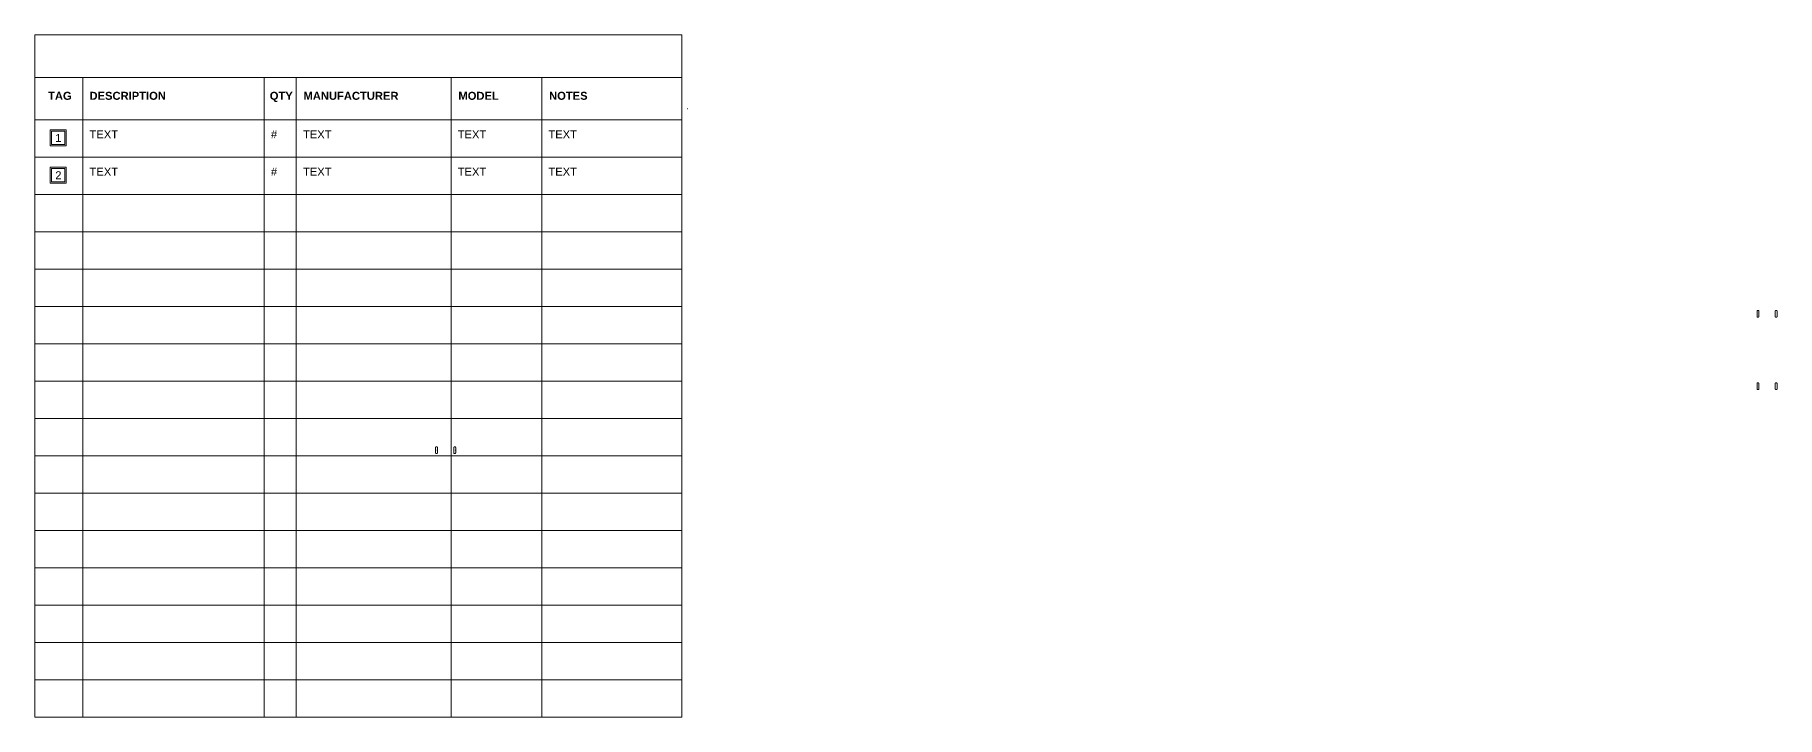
# Model space of a CAD drawing. Header units: inches. Extents: x 1 to 5284, y -575 to 1641.
# Drawn here: x 3325 to 5284, y -575 to 193 of the extents above; entities that cross this region are included whole.
import ezdxf

# ---------------------------------------------------------------- set-up
doc = ezdxf.new("R2010")
doc.units = ezdxf.units.IN
doc.header["$MEASUREMENT"] = 0
for name, color, linetype, lineweight in [('A-ANNO-NOTE', 131, 'Continuous', 20), ('A-DETL-THIN', 151, 'Continuous', 9), ('G-ANNO-TEXT', 231, 'Continuous', 9), ('I-FURN-PNLS', 30, 'Continuous', 9)]:
    doc.layers.add(name, color=color, linetype=linetype, lineweight=lineweight)
doc.styles.add('Arial', font='arial.ttf', dxfattribs={"height": 9})
doc.styles.add('Arial_1', font='arial.ttf', dxfattribs={"height": 0.09375})
doc.styles.add('Arial_B', font='arialbd.ttf', dxfattribs={"height": 9})

# ---------------------------------------------------------------- blocks, each defined once
blk = doc.blocks.new('FP_45-New Construction - Tel_Data_Elec Plan')
at = {"layer": 'I-FURN-PNLS'}
for p, q in [((32, 35.1), (32, 35.3)), ((32, 35), (32, 35.1)), ((32, 34.8), (32, 35))]:
    blk.add_line(p, q, dxfattribs=at)
at = {"layer": 'I-FURN-PNLS', "flags": 128}
blk.add_lwpolyline([(31, 35.9), (31, 35.9), (31, 35.8), (31, 35.8), (31, 35.8), (31, 35.7), (31, 35.7), (31, 35.6), (31, 35.6), (31, 35.5), (31, 35.5), (31.1, 35.5), (31.1, 35.4), (31.1, 35.4), (31.1, 35.4), (31.1, 35.3), (31.2, 35.3), (31.2, 35.2), (31.2, 35.2), (31.3, 35.2), (31.3, 35.2), (31.3, 35.1), (31.4, 35.1), (31.4, 35.1), (31.4, 35), (31.5, 35), (31.5, 35), (31.5, 35), (31.6, 35), (31.6, 34.9), (31.6, 34.9), (31.7, 34.9), (31.7, 34.9), (31.8, 34.9), (31.8, 34.9), (31.9, 34.9), (31.9, 34.9), (31.9, 34.8), (32, 34.8), (32, 34.8), (32.1, 34.8), (32.1, 34.8), (32.2, 34.9), (32.2, 34.9), (32.2, 34.9), (32.3, 34.9), (32.3, 34.9), (32.4, 34.9), (32.4, 34.9), (32.5, 34.9), (32.5, 34.9), (32.5, 35), (32.6, 35), (32.6, 35), (32.6, 35), (32.7, 35.1), (32.7, 35.1), (32.7, 35.1), (32.8, 35.1), (32.8, 35.2), (32.8, 35.2), (32.9, 35.2), (32.9, 35.3), (32.9, 35.3), (32.9, 35.3), (33, 35.4), (33, 35.4), (33, 35.4), (33, 35.5), (33, 35.5), (33.1, 35.6), (33.1, 35.6), (33.1, 35.6), (33.1, 35.7), (33.1, 35.7), (33.1, 35.8), (33.1, 35.8), (33.1, 35.9), (33.1, 35.9), (33.1, 35.9)], dxfattribs=at)
blk = doc.blocks.new('FP_46-New Construction - Tel_Data_Elec Plan')
at = {"layer": 'I-FURN-PNLS'}
for p, q in [((31, 41.5), (31, 35.9)), ((31.1, 38.7), (31.5, 38.7))]:
    blk.add_line(p, q, dxfattribs=at)
blk = doc.blocks.new('FP_47-New Construction - Tel_Data_Elec Plan')
at = {"layer": 'I-FURN-PNLS'}
for p, q in [((32, 42.6), (32, 42.5)), ((32, 42.5), (32, 42.3)), ((32, 42.3), (32, 42.1))]:
    blk.add_line(p, q, dxfattribs=at)
at = {"layer": 'I-FURN-PNLS', "flags": 128}
blk.add_lwpolyline([(33.1, 41.5), (33.1, 41.6), (33.1, 41.6), (33.1, 41.7), (33.1, 41.7), (33.1, 41.8), (33.1, 41.8), (33.1, 41.8), (33.1, 41.9), (33.1, 41.9), (33, 42), (33, 42), (33, 42), (33, 42.1), (33, 42.1), (32.9, 42.1), (32.9, 42.2), (32.9, 42.2), (32.9, 42.3), (32.8, 42.3), (32.8, 42.3), (32.8, 42.3), (32.7, 42.4), (32.7, 42.4), (32.7, 42.4), (32.6, 42.4), (32.6, 42.5), (32.6, 42.5), (32.5, 42.5), (32.5, 42.5), (32.4, 42.5), (32.4, 42.6), (32.4, 42.6), (32.3, 42.6), (32.3, 42.6), (32.2, 42.6), (32.2, 42.6), (32.1, 42.6), (32.1, 42.6), (32.1, 42.6), (32, 42.6), (32, 42.6), (31.9, 42.6), (31.9, 42.6), (31.8, 42.6), (31.8, 42.6), (31.8, 42.6), (31.7, 42.6), (31.7, 42.6), (31.6, 42.5), (31.6, 42.5), (31.6, 42.5), (31.5, 42.5), (31.5, 42.5), (31.4, 42.4), (31.4, 42.4), (31.4, 42.4), (31.3, 42.4), (31.3, 42.3), (31.3, 42.3), (31.2, 42.3), (31.2, 42.2), (31.2, 42.2), (31.2, 42.2), (31.1, 42.1), (31.1, 42.1), (31.1, 42.1), (31.1, 42), (31.1, 42), (31, 41.9), (31, 41.9), (31, 41.9), (31, 41.8), (31, 41.8), (31, 41.7), (31, 41.7), (31, 41.6), (31, 41.6), (31, 41.6), (31, 41.5)], dxfattribs=at)
blk = doc.blocks.new('FP_48-New Construction - Tel_Data_Elec Plan')
at = {"layer": 'I-FURN-PNLS'}
for p, q in [((33.1, 35.9), (33.1, 41.5)), ((33, 38.7), (32.6, 38.7))]:
    blk.add_line(p, q, dxfattribs=at)
blk = doc.blocks.new('FP_49-New Construction - Tel_Data_Elec Plan')
at = {"layer": 'I-FURN-PNLS'}
for p, q in [((52.5, 35.1), (52.5, 35.3)), ((52.5, 35), (52.5, 35.1)), ((52.5, 34.8), (52.5, 35))]:
    blk.add_line(p, q, dxfattribs=at)
at = {"layer": 'I-FURN-PNLS', "flags": 128}
blk.add_lwpolyline([(51.4, 35.9), (51.4, 35.9), (51.4, 35.8), (51.4, 35.8), (51.4, 35.8), (51.4, 35.7), (51.4, 35.7), (51.4, 35.6), (51.5, 35.6), (51.5, 35.5), (51.5, 35.5), (51.5, 35.5), (51.5, 35.4), (51.5, 35.4), (51.6, 35.4), (51.6, 35.3), (51.6, 35.3), (51.6, 35.2), (51.7, 35.2), (51.7, 35.2), (51.7, 35.2), (51.8, 35.1), (51.8, 35.1), (51.8, 35.1), (51.9, 35), (51.9, 35), (51.9, 35), (52, 35), (52, 35), (52.1, 34.9), (52.1, 34.9), (52.1, 34.9), (52.2, 34.9), (52.2, 34.9), (52.3, 34.9), (52.3, 34.9), (52.3, 34.9), (52.4, 34.9), (52.4, 34.8), (52.5, 34.8), (52.5, 34.8), (52.6, 34.8), (52.6, 34.9), (52.6, 34.9), (52.7, 34.9), (52.7, 34.9), (52.8, 34.9), (52.8, 34.9), (52.9, 34.9), (52.9, 34.9), (52.9, 34.9), (53, 35), (53, 35), (53.1, 35), (53.1, 35), (53.1, 35.1), (53.2, 35.1), (53.2, 35.1), (53.2, 35.1), (53.3, 35.2), (53.3, 35.2), (53.3, 35.2), (53.3, 35.3), (53.4, 35.3), (53.4, 35.3), (53.4, 35.4), (53.4, 35.4), (53.5, 35.4), (53.5, 35.5), (53.5, 35.5), (53.5, 35.6), (53.5, 35.6), (53.5, 35.6), (53.5, 35.7), (53.6, 35.7), (53.6, 35.8), (53.6, 35.8), (53.6, 35.9), (53.6, 35.9), (53.6, 35.9)], dxfattribs=at)
blk = doc.blocks.new('FP_50-New Construction - Tel_Data_Elec Plan')
at = {"layer": 'I-FURN-PNLS'}
for p, q in [((51.4, 41.5), (51.4, 35.9)), ((51.5, 38.7), (51.9, 38.7))]:
    blk.add_line(p, q, dxfattribs=at)
blk = doc.blocks.new('FP_51-New Construction - Tel_Data_Elec Plan')
at = {"layer": 'I-FURN-PNLS'}
for p, q in [((52.5, 42.6), (52.5, 42.5)), ((52.5, 42.5), (52.5, 42.3)), ((52.5, 42.3), (52.5, 42.1))]:
    blk.add_line(p, q, dxfattribs=at)
at = {"layer": 'I-FURN-PNLS', "flags": 128}
blk.add_lwpolyline([(53.6, 41.5), (53.6, 41.6), (53.6, 41.6), (53.6, 41.7), (53.6, 41.7), (53.5, 41.8), (53.5, 41.8), (53.5, 41.8), (53.5, 41.9), (53.5, 41.9), (53.5, 42), (53.5, 42), (53.4, 42), (53.4, 42.1), (53.4, 42.1), (53.4, 42.1), (53.4, 42.2), (53.3, 42.2), (53.3, 42.3), (53.3, 42.3), (53.2, 42.3), (53.2, 42.3), (53.2, 42.4), (53.1, 42.4), (53.1, 42.4), (53.1, 42.4), (53, 42.5), (53, 42.5), (53, 42.5), (52.9, 42.5), (52.9, 42.5), (52.8, 42.6), (52.8, 42.6), (52.8, 42.6), (52.7, 42.6), (52.7, 42.6), (52.6, 42.6), (52.6, 42.6), (52.5, 42.6), (52.5, 42.6), (52.5, 42.6), (52.4, 42.6), (52.4, 42.6), (52.3, 42.6), (52.3, 42.6), (52.2, 42.6), (52.2, 42.6), (52.2, 42.6), (52.1, 42.6), (52.1, 42.5), (52, 42.5), (52, 42.5), (52, 42.5), (51.9, 42.5), (51.9, 42.4), (51.8, 42.4), (51.8, 42.4), (51.8, 42.4), (51.7, 42.3), (51.7, 42.3), (51.7, 42.3), (51.7, 42.2), (51.6, 42.2), (51.6, 42.2), (51.6, 42.1), (51.6, 42.1), (51.5, 42.1), (51.5, 42), (51.5, 42), (51.5, 41.9), (51.5, 41.9), (51.5, 41.9), (51.4, 41.8), (51.4, 41.8), (51.4, 41.7), (51.4, 41.7), (51.4, 41.6), (51.4, 41.6), (51.4, 41.6), (51.4, 41.5)], dxfattribs=at)
blk = doc.blocks.new('FP_52-New Construction - Tel_Data_Elec Plan')
at = {"layer": 'I-FURN-PNLS'}
for p, q in [((53.6, 35.9), (53.6, 41.5)), ((53.5, 38.7), (53.1, 38.7))]:
    blk.add_line(p, q, dxfattribs=at)
blk = doc.blocks.new('CGI_Bench - CGI_Bench-V44-New Construction - Tel_Data_Elec Plan')
at = {"layer": 'I-FURN-PNLS'}
for name in ['FP_47-New Construction - Tel_Data_Elec Plan', 'FP_46-New Construction - Tel_Data_Elec Plan', 'FP_48-New Construction - Tel_Data_Elec Plan', 'FP_51-New Construction - Tel_Data_Elec Plan', 'FP_50-New Construction - Tel_Data_Elec Plan', 'FP_52-New Construction - Tel_Data_Elec Plan', 'FP_45-New Construction - Tel_Data_Elec Plan', 'FP_49-New Construction - Tel_Data_Elec Plan']:
    blk.add_blockref(name, (2101.4, 0), dxfattribs=at)
blk = doc.blocks.new('FP_54-New Construction - Tel_Data_Elec Plan')
at = {"layer": 'I-FURN-PNLS'}
for p, q in [((32, -34.8), (32, -35)), ((32, -35), (32, -35.1)), ((32, -35.1), (32, -35.3))]:
    blk.add_line(p, q, dxfattribs=at)
at = {"layer": 'I-FURN-PNLS', "flags": 128}
blk.add_lwpolyline([(33.1, -35.9), (33.1, -35.9), (33.1, -35.8), (33.1, -35.8), (33.1, -35.8), (33.1, -35.7), (33.1, -35.7), (33.1, -35.6), (33.1, -35.6), (33.1, -35.5), (33, -35.5), (33, -35.5), (33, -35.4), (33, -35.4), (33, -35.4), (32.9, -35.3), (32.9, -35.3), (32.9, -35.2), (32.9, -35.2), (32.8, -35.2), (32.8, -35.2), (32.8, -35.1), (32.7, -35.1), (32.7, -35.1), (32.7, -35), (32.6, -35), (32.6, -35), (32.6, -35), (32.5, -35), (32.5, -34.9), (32.4, -34.9), (32.4, -34.9), (32.4, -34.9), (32.3, -34.9), (32.3, -34.9), (32.2, -34.9), (32.2, -34.9), (32.1, -34.8), (32.1, -34.8), (32.1, -34.8), (32, -34.8), (32, -34.8), (31.9, -34.9), (31.9, -34.9), (31.8, -34.9), (31.8, -34.9), (31.8, -34.9), (31.7, -34.9), (31.7, -34.9), (31.6, -34.9), (31.6, -34.9), (31.6, -35), (31.5, -35), (31.5, -35), (31.4, -35), (31.4, -35.1), (31.4, -35.1), (31.3, -35.1), (31.3, -35.1), (31.3, -35.2), (31.2, -35.2), (31.2, -35.2), (31.2, -35.3), (31.2, -35.3), (31.1, -35.3), (31.1, -35.4), (31.1, -35.4), (31.1, -35.4), (31.1, -35.5), (31, -35.5), (31, -35.6), (31, -35.6), (31, -35.6), (31, -35.7), (31, -35.7), (31, -35.8), (31, -35.8), (31, -35.9), (31, -35.9), (31, -35.9)], dxfattribs=at)
blk = doc.blocks.new('FP_55-New Construction - Tel_Data_Elec Plan')
at = {"layer": 'I-FURN-PNLS'}
for p, q in [((31, -35.9), (31, -41.5)), ((31.1, -38.7), (31.5, -38.7))]:
    blk.add_line(p, q, dxfattribs=at)
blk = doc.blocks.new('FP_56-New Construction - Tel_Data_Elec Plan')
at = {"layer": 'I-FURN-PNLS'}
for p, q in [((32, -42.3), (32, -42.1)), ((32, -42.5), (32, -42.3)), ((32, -42.6), (32, -42.5))]:
    blk.add_line(p, q, dxfattribs=at)
at = {"layer": 'I-FURN-PNLS', "flags": 128}
blk.add_lwpolyline([(31, -41.5), (31, -41.6), (31, -41.6), (31, -41.7), (31, -41.7), (31, -41.8), (31, -41.8), (31, -41.8), (31, -41.9), (31, -41.9), (31, -42), (31.1, -42), (31.1, -42), (31.1, -42.1), (31.1, -42.1), (31.1, -42.1), (31.2, -42.2), (31.2, -42.2), (31.2, -42.3), (31.3, -42.3), (31.3, -42.3), (31.3, -42.3), (31.4, -42.4), (31.4, -42.4), (31.4, -42.4), (31.5, -42.4), (31.5, -42.5), (31.5, -42.5), (31.6, -42.5), (31.6, -42.5), (31.6, -42.5), (31.7, -42.6), (31.7, -42.6), (31.8, -42.6), (31.8, -42.6), (31.9, -42.6), (31.9, -42.6), (31.9, -42.6), (32, -42.6), (32, -42.6), (32.1, -42.6), (32.1, -42.6), (32.2, -42.6), (32.2, -42.6), (32.2, -42.6), (32.3, -42.6), (32.3, -42.6), (32.4, -42.6), (32.4, -42.6), (32.5, -42.5), (32.5, -42.5), (32.5, -42.5), (32.6, -42.5), (32.6, -42.5), (32.6, -42.4), (32.7, -42.4), (32.7, -42.4), (32.7, -42.4), (32.8, -42.3), (32.8, -42.3), (32.8, -42.3), (32.9, -42.2), (32.9, -42.2), (32.9, -42.2), (32.9, -42.1), (33, -42.1), (33, -42.1), (33, -42), (33, -42), (33, -41.9), (33.1, -41.9), (33.1, -41.9), (33.1, -41.8), (33.1, -41.8), (33.1, -41.7), (33.1, -41.7), (33.1, -41.6), (33.1, -41.6), (33.1, -41.6), (33.1, -41.5)], dxfattribs=at)
blk = doc.blocks.new('FP_57-New Construction - Tel_Data_Elec Plan')
at = {"layer": 'I-FURN-PNLS'}
for p, q in [((33, -38.7), (32.6, -38.7)), ((33.1, -41.5), (33.1, -35.9))]:
    blk.add_line(p, q, dxfattribs=at)
blk = doc.blocks.new('FP_58-New Construction - Tel_Data_Elec Plan')
at = {"layer": 'I-FURN-PNLS'}
for p, q in [((52.5, -34.8), (52.5, -35)), ((52.5, -35), (52.5, -35.1)), ((52.5, -35.1), (52.5, -35.3))]:
    blk.add_line(p, q, dxfattribs=at)
at = {"layer": 'I-FURN-PNLS', "flags": 128}
blk.add_lwpolyline([(53.6, -35.9), (53.6, -35.9), (53.6, -35.8), (53.6, -35.8), (53.6, -35.8), (53.5, -35.7), (53.5, -35.7), (53.5, -35.6), (53.5, -35.6), (53.5, -35.5), (53.5, -35.5), (53.5, -35.5), (53.4, -35.4), (53.4, -35.4), (53.4, -35.4), (53.4, -35.3), (53.4, -35.3), (53.3, -35.2), (53.3, -35.2), (53.3, -35.2), (53.2, -35.2), (53.2, -35.1), (53.2, -35.1), (53.1, -35.1), (53.1, -35), (53.1, -35), (53, -35), (53, -35), (53, -35), (52.9, -34.9), (52.9, -34.9), (52.8, -34.9), (52.8, -34.9), (52.8, -34.9), (52.7, -34.9), (52.7, -34.9), (52.6, -34.9), (52.6, -34.9), (52.5, -34.8), (52.5, -34.8), (52.5, -34.8), (52.4, -34.8), (52.4, -34.9), (52.3, -34.9), (52.3, -34.9), (52.2, -34.9), (52.2, -34.9), (52.2, -34.9), (52.1, -34.9), (52.1, -34.9), (52, -34.9), (52, -35), (52, -35), (51.9, -35), (51.9, -35), (51.8, -35.1), (51.8, -35.1), (51.8, -35.1), (51.7, -35.1), (51.7, -35.2), (51.7, -35.2), (51.7, -35.2), (51.6, -35.3), (51.6, -35.3), (51.6, -35.3), (51.6, -35.4), (51.5, -35.4), (51.5, -35.4), (51.5, -35.5), (51.5, -35.5), (51.5, -35.6), (51.5, -35.6), (51.4, -35.6), (51.4, -35.7), (51.4, -35.7), (51.4, -35.8), (51.4, -35.8), (51.4, -35.9), (51.4, -35.9), (51.4, -35.9)], dxfattribs=at)
blk = doc.blocks.new('FP_59-New Construction - Tel_Data_Elec Plan')
at = {"layer": 'I-FURN-PNLS'}
for p, q in [((51.4, -35.9), (51.4, -41.5)), ((51.5, -38.7), (51.9, -38.7))]:
    blk.add_line(p, q, dxfattribs=at)
blk = doc.blocks.new('FP_60-New Construction - Tel_Data_Elec Plan')
at = {"layer": 'I-FURN-PNLS'}
for p, q in [((52.5, -42.3), (52.5, -42.1)), ((52.5, -42.5), (52.5, -42.3)), ((52.5, -42.6), (52.5, -42.5))]:
    blk.add_line(p, q, dxfattribs=at)
at = {"layer": 'I-FURN-PNLS', "flags": 128}
blk.add_lwpolyline([(51.4, -41.5), (51.4, -41.6), (51.4, -41.6), (51.4, -41.7), (51.4, -41.7), (51.4, -41.8), (51.4, -41.8), (51.4, -41.8), (51.5, -41.9), (51.5, -41.9), (51.5, -42), (51.5, -42), (51.5, -42), (51.5, -42.1), (51.6, -42.1), (51.6, -42.1), (51.6, -42.2), (51.6, -42.2), (51.7, -42.3), (51.7, -42.3), (51.7, -42.3), (51.8, -42.3), (51.8, -42.4), (51.8, -42.4), (51.9, -42.4), (51.9, -42.4), (51.9, -42.5), (52, -42.5), (52, -42.5), (52.1, -42.5), (52.1, -42.5), (52.1, -42.6), (52.2, -42.6), (52.2, -42.6), (52.3, -42.6), (52.3, -42.6), (52.3, -42.6), (52.4, -42.6), (52.4, -42.6), (52.5, -42.6), (52.5, -42.6), (52.6, -42.6), (52.6, -42.6), (52.6, -42.6), (52.7, -42.6), (52.7, -42.6), (52.8, -42.6), (52.8, -42.6), (52.9, -42.6), (52.9, -42.5), (52.9, -42.5), (53, -42.5), (53, -42.5), (53.1, -42.5), (53.1, -42.4), (53.1, -42.4), (53.2, -42.4), (53.2, -42.4), (53.2, -42.3), (53.3, -42.3), (53.3, -42.3), (53.3, -42.2), (53.3, -42.2), (53.4, -42.2), (53.4, -42.1), (53.4, -42.1), (53.4, -42.1), (53.5, -42), (53.5, -42), (53.5, -41.9), (53.5, -41.9), (53.5, -41.9), (53.5, -41.8), (53.5, -41.8), (53.6, -41.7), (53.6, -41.7), (53.6, -41.6), (53.6, -41.6), (53.6, -41.6), (53.6, -41.5)], dxfattribs=at)
blk = doc.blocks.new('FP_61-New Construction - Tel_Data_Elec Plan')
at = {"layer": 'I-FURN-PNLS'}
for p, q in [((53.5, -38.7), (53.1, -38.7)), ((53.6, -41.5), (53.6, -35.9))]:
    blk.add_line(p, q, dxfattribs=at)
blk = doc.blocks.new('CGI_Bench - CGI_Bench-V53-New Construction - Tel_Data_Elec Plan')
at = {"layer": 'I-FURN-PNLS'}
for name in ['FP_54-New Construction - Tel_Data_Elec Plan', 'FP_55-New Construction - Tel_Data_Elec Plan', 'FP_57-New Construction - Tel_Data_Elec Plan', 'FP_58-New Construction - Tel_Data_Elec Plan', 'FP_59-New Construction - Tel_Data_Elec Plan', 'FP_61-New Construction - Tel_Data_Elec Plan', 'FP_56-New Construction - Tel_Data_Elec Plan', 'FP_60-New Construction - Tel_Data_Elec Plan']:
    blk.add_blockref(name, (2101.4, 0), dxfattribs=at)
blk = doc.blocks.new('FP_63-New Construction - Tel_Data_Elec Plan')
at = {"layer": 'I-FURN-PNLS'}
for p, q in [((32, -34.8), (32, -35)), ((32, -35), (32, -35.1)), ((32, -35.1), (32, -35.3))]:
    blk.add_line(p, q, dxfattribs=at)
at = {"layer": 'I-FURN-PNLS', "flags": 128}
blk.add_lwpolyline([(33.1, -35.9), (33.1, -35.9), (33.1, -35.8), (33.1, -35.8), (33.1, -35.8), (33.1, -35.7), (33.1, -35.7), (33.1, -35.6), (33.1, -35.6), (33.1, -35.5), (33, -35.5), (33, -35.5), (33, -35.4), (33, -35.4), (33, -35.4), (32.9, -35.3), (32.9, -35.3), (32.9, -35.2), (32.9, -35.2), (32.8, -35.2), (32.8, -35.2), (32.8, -35.1), (32.7, -35.1), (32.7, -35.1), (32.7, -35), (32.6, -35), (32.6, -35), (32.6, -35), (32.5, -35), (32.5, -34.9), (32.4, -34.9), (32.4, -34.9), (32.4, -34.9), (32.3, -34.9), (32.3, -34.9), (32.2, -34.9), (32.2, -34.9), (32.1, -34.8), (32.1, -34.8), (32.1, -34.8), (32, -34.8), (32, -34.8), (31.9, -34.9), (31.9, -34.9), (31.8, -34.9), (31.8, -34.9), (31.8, -34.9), (31.7, -34.9), (31.7, -34.9), (31.6, -34.9), (31.6, -34.9), (31.6, -35), (31.5, -35), (31.5, -35), (31.4, -35), (31.4, -35.1), (31.4, -35.1), (31.3, -35.1), (31.3, -35.1), (31.3, -35.2), (31.2, -35.2), (31.2, -35.2), (31.2, -35.3), (31.2, -35.3), (31.1, -35.3), (31.1, -35.4), (31.1, -35.4), (31.1, -35.4), (31.1, -35.5), (31, -35.5), (31, -35.6), (31, -35.6), (31, -35.6), (31, -35.7), (31, -35.7), (31, -35.8), (31, -35.8), (31, -35.9), (31, -35.9), (31, -35.9)], dxfattribs=at)
blk = doc.blocks.new('FP_64-New Construction - Tel_Data_Elec Plan')
at = {"layer": 'I-FURN-PNLS'}
for p, q in [((31, -35.9), (31, -41.5)), ((31.1, -38.7), (31.5, -38.7))]:
    blk.add_line(p, q, dxfattribs=at)
blk = doc.blocks.new('FP_65-New Construction - Tel_Data_Elec Plan')
at = {"layer": 'I-FURN-PNLS'}
for p, q in [((32, -42.3), (32, -42.1)), ((32, -42.5), (32, -42.3)), ((32, -42.6), (32, -42.5))]:
    blk.add_line(p, q, dxfattribs=at)
at = {"layer": 'I-FURN-PNLS', "flags": 128}
blk.add_lwpolyline([(31, -41.5), (31, -41.6), (31, -41.6), (31, -41.7), (31, -41.7), (31, -41.8), (31, -41.8), (31, -41.8), (31, -41.9), (31, -41.9), (31, -42), (31.1, -42), (31.1, -42), (31.1, -42.1), (31.1, -42.1), (31.1, -42.1), (31.2, -42.2), (31.2, -42.2), (31.2, -42.3), (31.3, -42.3), (31.3, -42.3), (31.3, -42.3), (31.4, -42.4), (31.4, -42.4), (31.4, -42.4), (31.5, -42.4), (31.5, -42.5), (31.5, -42.5), (31.6, -42.5), (31.6, -42.5), (31.6, -42.5), (31.7, -42.6), (31.7, -42.6), (31.8, -42.6), (31.8, -42.6), (31.9, -42.6), (31.9, -42.6), (31.9, -42.6), (32, -42.6), (32, -42.6), (32.1, -42.6), (32.1, -42.6), (32.2, -42.6), (32.2, -42.6), (32.2, -42.6), (32.3, -42.6), (32.3, -42.6), (32.4, -42.6), (32.4, -42.6), (32.5, -42.5), (32.5, -42.5), (32.5, -42.5), (32.6, -42.5), (32.6, -42.5), (32.6, -42.4), (32.7, -42.4), (32.7, -42.4), (32.7, -42.4), (32.8, -42.3), (32.8, -42.3), (32.8, -42.3), (32.9, -42.2), (32.9, -42.2), (32.9, -42.2), (32.9, -42.1), (33, -42.1), (33, -42.1), (33, -42), (33, -42), (33, -41.9), (33.1, -41.9), (33.1, -41.9), (33.1, -41.8), (33.1, -41.8), (33.1, -41.7), (33.1, -41.7), (33.1, -41.6), (33.1, -41.6), (33.1, -41.6), (33.1, -41.5)], dxfattribs=at)
blk = doc.blocks.new('FP_66-New Construction - Tel_Data_Elec Plan')
at = {"layer": 'I-FURN-PNLS'}
for p, q in [((33, -38.7), (32.6, -38.7)), ((33.1, -41.5), (33.1, -35.9))]:
    blk.add_line(p, q, dxfattribs=at)
blk = doc.blocks.new('FP_67-New Construction - Tel_Data_Elec Plan')
at = {"layer": 'I-FURN-PNLS'}
for p, q in [((52.5, -34.8), (52.5, -35)), ((52.5, -35), (52.5, -35.1)), ((52.5, -35.1), (52.5, -35.3))]:
    blk.add_line(p, q, dxfattribs=at)
at = {"layer": 'I-FURN-PNLS', "flags": 128}
blk.add_lwpolyline([(53.6, -35.9), (53.6, -35.9), (53.6, -35.8), (53.6, -35.8), (53.6, -35.8), (53.5, -35.7), (53.5, -35.7), (53.5, -35.6), (53.5, -35.6), (53.5, -35.5), (53.5, -35.5), (53.5, -35.5), (53.4, -35.4), (53.4, -35.4), (53.4, -35.4), (53.4, -35.3), (53.4, -35.3), (53.3, -35.2), (53.3, -35.2), (53.3, -35.2), (53.2, -35.2), (53.2, -35.1), (53.2, -35.1), (53.1, -35.1), (53.1, -35), (53.1, -35), (53, -35), (53, -35), (53, -35), (52.9, -34.9), (52.9, -34.9), (52.8, -34.9), (52.8, -34.9), (52.8, -34.9), (52.7, -34.9), (52.7, -34.9), (52.6, -34.9), (52.6, -34.9), (52.5, -34.8), (52.5, -34.8), (52.5, -34.8), (52.4, -34.8), (52.4, -34.9), (52.3, -34.9), (52.3, -34.9), (52.2, -34.9), (52.2, -34.9), (52.2, -34.9), (52.1, -34.9), (52.1, -34.9), (52, -34.9), (52, -35), (52, -35), (51.9, -35), (51.9, -35), (51.8, -35.1), (51.8, -35.1), (51.8, -35.1), (51.7, -35.1), (51.7, -35.2), (51.7, -35.2), (51.7, -35.2), (51.6, -35.3), (51.6, -35.3), (51.6, -35.3), (51.6, -35.4), (51.5, -35.4), (51.5, -35.4), (51.5, -35.5), (51.5, -35.5), (51.5, -35.6), (51.5, -35.6), (51.4, -35.6), (51.4, -35.7), (51.4, -35.7), (51.4, -35.8), (51.4, -35.8), (51.4, -35.9), (51.4, -35.9), (51.4, -35.9)], dxfattribs=at)
blk = doc.blocks.new('FP_68-New Construction - Tel_Data_Elec Plan')
at = {"layer": 'I-FURN-PNLS'}
for p, q in [((51.4, -35.9), (51.4, -41.5)), ((51.5, -38.7), (51.9, -38.7))]:
    blk.add_line(p, q, dxfattribs=at)
blk = doc.blocks.new('FP_69-New Construction - Tel_Data_Elec Plan')
at = {"layer": 'I-FURN-PNLS'}
for p, q in [((52.5, -42.3), (52.5, -42.1)), ((52.5, -42.5), (52.5, -42.3)), ((52.5, -42.6), (52.5, -42.5))]:
    blk.add_line(p, q, dxfattribs=at)
at = {"layer": 'I-FURN-PNLS', "flags": 128}
blk.add_lwpolyline([(51.4, -41.5), (51.4, -41.6), (51.4, -41.6), (51.4, -41.7), (51.4, -41.7), (51.4, -41.8), (51.4, -41.8), (51.4, -41.8), (51.5, -41.9), (51.5, -41.9), (51.5, -42), (51.5, -42), (51.5, -42), (51.5, -42.1), (51.6, -42.1), (51.6, -42.1), (51.6, -42.2), (51.6, -42.2), (51.7, -42.3), (51.7, -42.3), (51.7, -42.3), (51.8, -42.3), (51.8, -42.4), (51.8, -42.4), (51.9, -42.4), (51.9, -42.4), (51.9, -42.5), (52, -42.5), (52, -42.5), (52.1, -42.5), (52.1, -42.5), (52.1, -42.6), (52.2, -42.6), (52.2, -42.6), (52.3, -42.6), (52.3, -42.6), (52.3, -42.6), (52.4, -42.6), (52.4, -42.6), (52.5, -42.6), (52.5, -42.6), (52.6, -42.6), (52.6, -42.6), (52.6, -42.6), (52.7, -42.6), (52.7, -42.6), (52.8, -42.6), (52.8, -42.6), (52.9, -42.6), (52.9, -42.5), (52.9, -42.5), (53, -42.5), (53, -42.5), (53.1, -42.5), (53.1, -42.4), (53.1, -42.4), (53.2, -42.4), (53.2, -42.4), (53.2, -42.3), (53.3, -42.3), (53.3, -42.3), (53.3, -42.2), (53.3, -42.2), (53.4, -42.2), (53.4, -42.1), (53.4, -42.1), (53.4, -42.1), (53.5, -42), (53.5, -42), (53.5, -41.9), (53.5, -41.9), (53.5, -41.9), (53.5, -41.8), (53.5, -41.8), (53.6, -41.7), (53.6, -41.7), (53.6, -41.6), (53.6, -41.6), (53.6, -41.6), (53.6, -41.5)], dxfattribs=at)
blk = doc.blocks.new('FP_70-New Construction - Tel_Data_Elec Plan')
at = {"layer": 'I-FURN-PNLS'}
for p, q in [((53.5, -38.7), (53.1, -38.7)), ((53.6, -41.5), (53.6, -35.9))]:
    blk.add_line(p, q, dxfattribs=at)
blk = doc.blocks.new('CGI_Bench - CGI_Bench-V62-New Construction - Tel_Data_Elec Plan')
at = {"layer": 'I-FURN-PNLS'}
for name in ['FP_63-New Construction - Tel_Data_Elec Plan', 'FP_64-New Construction - Tel_Data_Elec Plan', 'FP_66-New Construction - Tel_Data_Elec Plan', 'FP_67-New Construction - Tel_Data_Elec Plan', 'FP_68-New Construction - Tel_Data_Elec Plan', 'FP_70-New Construction - Tel_Data_Elec Plan', 'FP_65-New Construction - Tel_Data_Elec Plan', 'FP_69-New Construction - Tel_Data_Elec Plan']:
    blk.add_blockref(name, (2101.4, 0), dxfattribs=at)
blk = doc.blocks.new('FORM Equipment_Fixture Tag - Square-214315-_A1006 - Equipment Legend')
at = {"layer": 'A-ANNO-NOTE'}
for p, q in [((18.8, 86.4), (36.8, 86.4)), ((18.8, 86.4), (36.8, 86.4)), ((18.8, 86.4), (36.8, 86.4)), ((18.8, 86.4), (18.8, 68.4)), ((20.3, 84.9), (20.3, 69.9)), ((20.3, 84.9), (35.3, 84.9)), ((35.3, 84.9), (35.3, 69.9)), ((36.8, 86.4), (36.8, 68.4)), ((36.8, 68.4), (18.8, 68.4)), ((35.3, 69.9), (20.3, 69.9))]:
    blk.add_line(p, q, dxfattribs=at)
blk = doc.blocks.new('FORM Keynote Tag - Default w_arrow-62346-_A1006 - Tel_Data_Elec Plan Keynotes')
at = {"layer": 'A-ANNO-NOTE'}
for p, q in [((41.4, 110.5), (41.3, 110.4)), ((41.3, 110.4), (41.4, 110.3)), ((41.4, 110.5), (41.5, 110.5)), ((41.4, 110.3), (41.5, 110.3)), ((41.5, 110.4), (41.5, 110.5)), ((41.5, 110.3), (41.5, 110.4))]:
    blk.add_line(p, q, dxfattribs=at)

msp = doc.modelspace()

# ---------------------------------------------------------------- linework, layer by layer
at = {"layer": 'A-DETL-THIN'}
for p, q in [((3325, 193.3), (4052.5, 193.3)), ((3325, -574.7), (3325, 193.3)), ((4052.5, 193.3), (4052.5, -574.7)), ((3325, 145.3), (4052.5, 145.3)), ((3379, -574.7), (3379, 145.3)), ((3583, -574.7), (3583, 145.3)), ((3619, -574.7), (3619, 145.3)), ((3793, -574.7), (3793, 145.3)), ((3895, -574.7), (3895, 145.3)), ((3325, 97.4), (4052.5, 97.4)), ((3325, 55.4), (4052.5, 55.4)), ((3325, 13.4), (4052.5, 13.4)), ((3325, -28.6), (4052.5, -28.6)), ((3325, -70.6), (4052.5, -70.6)), ((3325, -112.6), (4052.5, -112.6)), ((3325, -154.6), (4052.5, -154.6)), ((3325, -196.6), (4052.5, -196.6)), ((3325, -238.6), (4052.5, -238.6)), ((3325, -280.6), (4052.5, -280.6)), ((3325, -322.6), (4052.5, -322.6)), ((3325, -364.6), (4052.5, -364.6)), ((3325, -406.6), (4052.5, -406.6)), ((3325, -448.6), (4052.5, -448.6)), ((3325, -490.6), (4052.5, -490.6)), ((3325, -490.6), (4052.5, -490.6)), ((4052.5, -532.6), (3325, -532.6)), ((4052.5, -574.7), (3325, -574.7))]:
    msp.add_line(p, q, dxfattribs=at)

# ---------------------------------------------------------------- block references
at = {"layer": 'A-ANNO-NOTE'}
for name, p in [('FORM Keynote Tag - Default w_arrow-62346-_A1006 - Tel_Data_Elec Plan Keynotes', (4017.3, 0)), ('FORM Keynote Tag - Default w_arrow-62346-_A1006 - Tel_Data_Elec Plan Keynotes', (4017.3, -0.4)), ('FORM Equipment_Fixture Tag - Square-214315-_A1006 - Equipment Legend', (3323.6, 0)), ('FORM Equipment_Fixture Tag - Square-214315-_A1006 - Equipment Legend', (3323.6, -42))]:
    msp.add_blockref(name, p, dxfattribs=at)
at = {"layer": 'I-FURN-PNLS'}
for name, p in [('CGI_Bench - CGI_Bench-V44-New Construction - Tel_Data_Elec Plan', (3129.2, -159.5)), ('CGI_Bench - CGI_Bench-V53-New Construction - Tel_Data_Elec Plan', (3129.2, -163.5)), ('CGI_Bench - CGI_Bench-V62-New Construction - Tel_Data_Elec Plan', (1643.3, -235.5))]:
    msp.add_blockref(name, p, dxfattribs=at)

# ---------------------------------------------------------------- texts
at = {"layer": 'A-ANNO-NOTE', "lineweight": 9, "attachment_point": 2, "line_spacing_factor": 0.941778}
for s, insert, char_height, width, style in [('1', (4058.7, 110.4), 0.0937, 0.0872, 'Arial_1'), ('2', (4058.7, 110.1), 0.0937, 0.0872, 'Arial_1'), ('1', (3351.5, 81.7), 9, 8.374, 'Arial'), ('2', (3351.5, 39.7), 9, 8.374, 'Arial')]:
    msp.add_mtext(s, dxfattribs=dict(at, insert=insert, char_height=char_height, width=width, style=style))
at = {"layer": 'G-ANNO-TEXT', "color": 7, "attachment_point": 1}
for s, insert, char_height, width, style in [('TAG', (3339.9, 129.1), 9, 32.421, 'Arial_B'), ('DESCRIPTION', (3386.5, 129.1), 9, 105.444, 'Arial_B'), ('QTY', (3589.2, 129.1), 9, 31.815, 'Arial_B'), ('MANUFACTURER', (3627.1, 129.1), 9, 130.896, 'Arial_B'), ('MODEL', (3801.3, 129.1), 9, 56.055, 'Arial_B'), ('NOTES', (3903.3, 129.1), 9, 53.631, 'Arial_B'), ('TEXT', (4058.9, 110.4), 0.0937, 0.407, 'Arial_1'), ('TEXT', (4058.9, 110.1), 0.0937, 0.407, 'Arial_1'), ('TEXT', (3386.5, 85.7), 9, 39.087, 'Arial'), ('#', (3590.5, 85.7), 9, 8.484, 'Arial'), ('TEXT', (3626.5, 85.7), 9, 39.087, 'Arial'), ('TEXT', (3800.5, 85.7), 9, 39.087, 'Arial'), ('TEXT', (3902.5, 85.7), 9, 39.087, 'Arial'), ('TEXT', (3386.5, 43.7), 9, 39.087, 'Arial'), ('#', (3590.5, 43.7), 9, 8.484, 'Arial'), ('TEXT', (3626.5, 43.7), 9, 39.087, 'Arial'), ('TEXT', (3800.5, 43.7), 9, 39.087, 'Arial'), ('TEXT', (3902.5, 43.7), 9, 39.087, 'Arial')]:
    msp.add_mtext(s, dxfattribs=dict(at, insert=insert, char_height=char_height, width=width, style=style))

doc.saveas('drawing.dxf')
